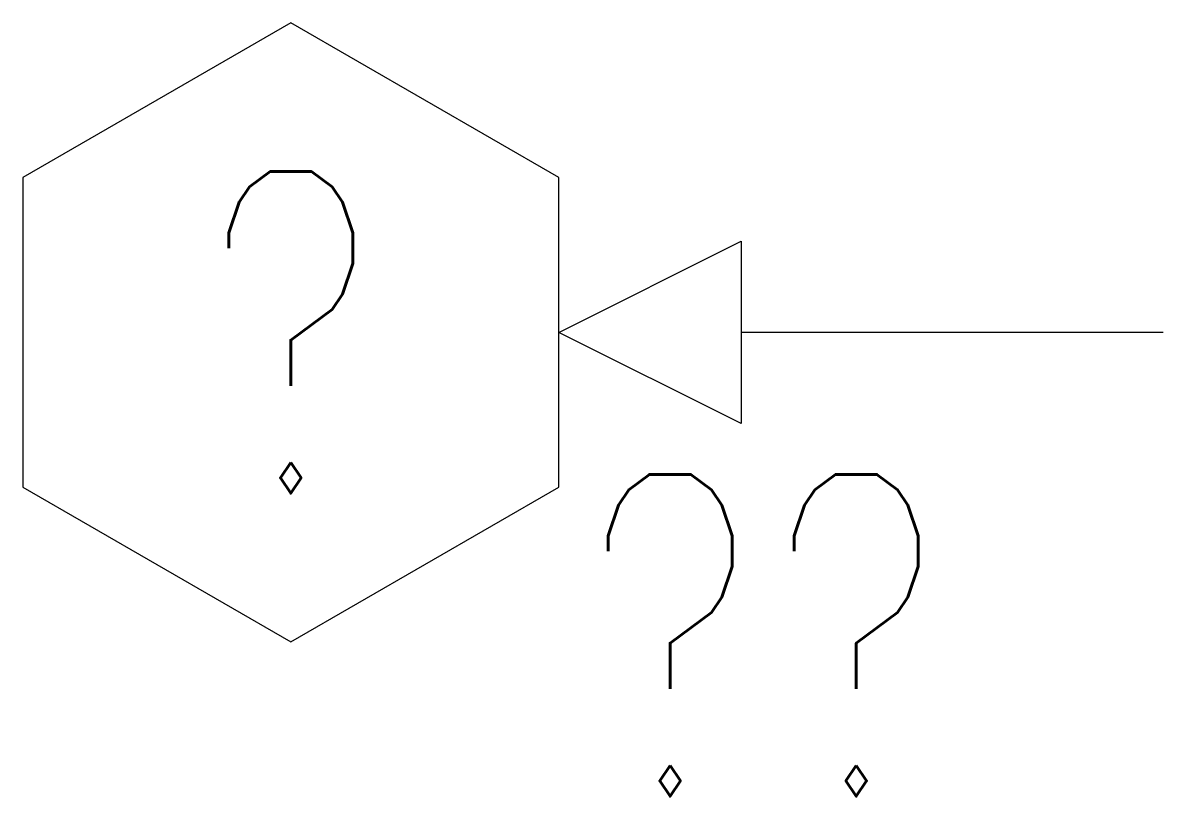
# Model space of a CAD drawing. Header units: inches. Extents: x -0.078 to 0.254, y -0.135 to 0.09.
import ezdxf
from ezdxf.enums import TextEntityAlignment as Align

# ---------------------------------------------------------------- set-up
doc = ezdxf.new("R2010")
doc.units = ezdxf.units.IN
doc.header["$MEASUREMENT"] = 0
doc.layers.add('E-BLKA', color=4, linetype='Continuous')
doc.styles.add('BRA-ATT', font='romans.shx', dxfattribs={"width": 0.75})

msp = doc.modelspace()

# ---------------------------------------------------------------- linework, layer by layer
at = {"linetype": 'Continuous'}
msp.add_line((0.2543, 0), (0.13125, 0), dxfattribs=at)
for points in [[(-0.07812, -0.04511), (0, -0.09021), (0.07812, -0.04511), (0.07812, 0.04511), (0, 0.09021), (-0.07812, 0.04511)], [(0.07812, 0), (0.13125, 0.02656), (0.13125, -0.02656)]]:
    msp.add_lwpolyline(points, close=True)
msp.add_solid([(0.13125, -0.02656), (0.07812, 0), (0.13125, 0.02656), (0.13125, -0.02656)])

# ---------------------------------------------------------------- texts
at = {"layer": 'E-BLKA', "style": 'BRA-ATT', "width": 0.75}
for tag, p in [('?', (0, 0)), ('??', (0.13769, -0.08829))]:
    msp.add_attdef(tag, text='', height=0.09375, dxfattribs=at).set_placement(p, align=Align.MIDDLE)

doc.saveas('drawing.dxf')
